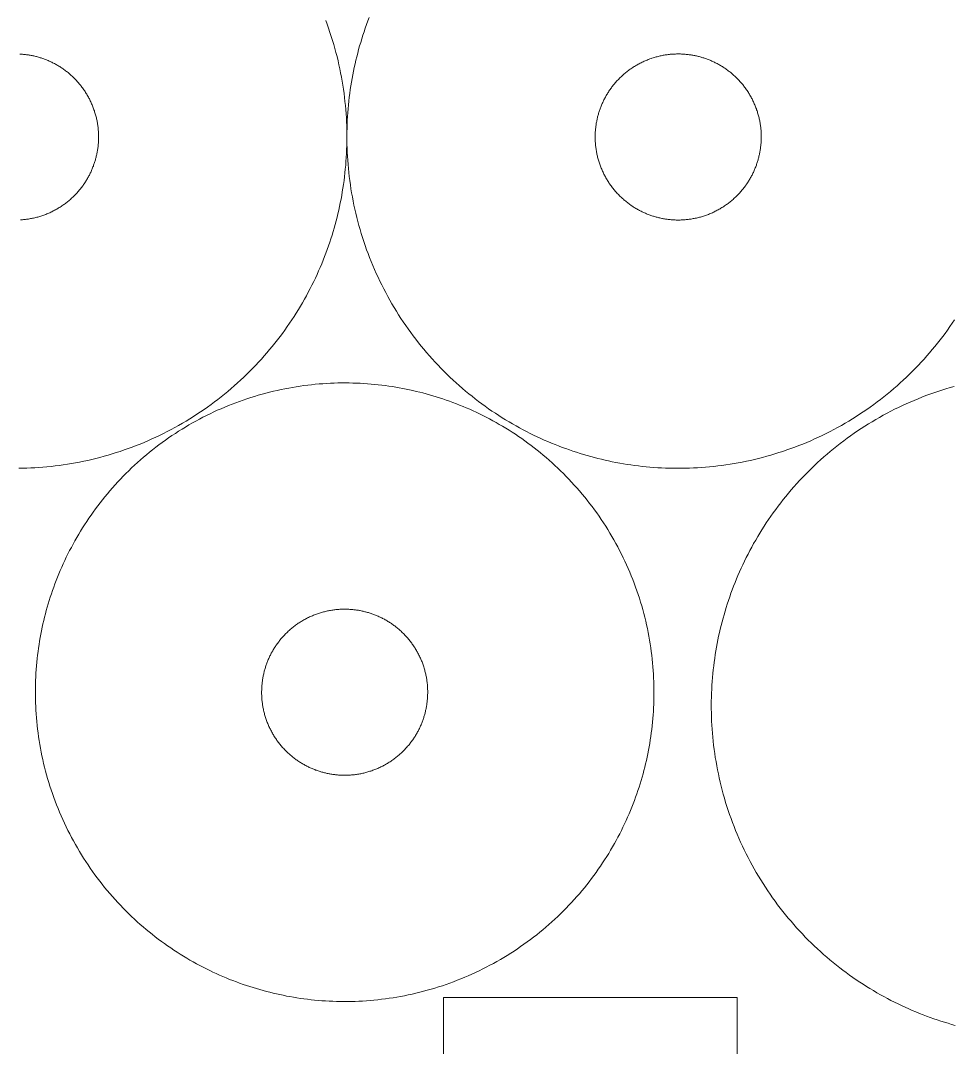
# Model space of a CAD drawing. Header units: inches. Extents: x -487 to 78, y 105 to 340.
# Drawn here: x -7.3 to 41.9, y 243 to 297.2 of the extents above; entities that cross this region are included whole.
import ezdxf

# ---------------------------------------------------------------- set-up
doc = ezdxf.new("R2010")
doc.units = ezdxf.units.IN
doc.header["$MEASUREMENT"] = 0
doc.layers.add('Capa 1', color=7, linetype='Continuous')

msp = doc.modelspace()

# ---------------------------------------------------------------- linework, layer by layer
at = {"layer": 'Capa 1', "color": 28, "lineweight": 9, "true_color": 0x11100b}
for points in [[(-7.409, 273.542), (-7.199, 273.546), (-6.988, 273.551), (-6.775, 273.56), (-6.562, 273.571), (-6.349, 273.585), (-6.136, 273.601), (-5.923, 273.62), (-5.707, 273.642), (-5.491, 273.666), (-5.278, 273.694), (-5.062, 273.723), (-4.846, 273.756), (-4.631, 273.792), (-4.418, 273.83), (-4.202, 273.871), (-3.986, 273.915), (-3.77, 273.961), (-3.554, 274.011), (-3.341, 274.063), (-3.125, 274.118), (-2.912, 274.176), (-2.696, 274.237), (-2.483, 274.3), (-2.27, 274.367), (-2.06, 274.436), (-1.847, 274.508), (-1.636, 274.583), (-1.426, 274.66), (-1.216, 274.741), (-1.008, 274.824), (-0.798, 274.91), (-0.593, 274.999), (-0.385, 275.09), (-0.18, 275.184), (0.022, 275.281), (0.227, 275.381), (0.426, 275.483), (0.628, 275.588), (0.825, 275.695), (1.024, 275.805), (1.221, 275.918), (1.415, 276.033), (1.609, 276.151), (1.8, 276.271), (1.989, 276.394), (2.177, 276.519), (2.366, 276.646), (2.549, 276.776), (2.732, 276.908), (2.915, 277.042), (3.095, 277.179), (3.273, 277.317), (3.448, 277.458), (3.62, 277.602), (3.792, 277.747), (3.961, 277.894), (4.131, 278.043), (4.295, 278.194), (4.458, 278.347), (4.62, 278.502), (4.778, 278.659), (4.934, 278.817), (5.09, 278.977), (5.24, 279.139), (5.39, 279.302), (5.538, 279.467), (5.682, 279.634), (5.824, 279.802), (5.964, 279.972), (6.103, 280.142), (6.237, 280.314), (6.371, 280.488), (6.499, 280.662), (6.628, 280.838), (6.753, 281.015), (6.876, 281.193), (6.996, 281.372), (7.114, 281.552), (7.229, 281.733), (7.341, 281.914), (7.45, 282.097), (7.556, 282.28), (7.663, 282.464), (7.764, 282.649), (7.865, 282.834), (7.961, 283.02), (8.056, 283.206), (8.147, 283.393), (8.237, 283.58), (8.324, 283.768), (8.409, 283.956), (8.491, 284.144), (8.57, 284.332), (8.646, 284.521), (8.72, 284.709), (8.791, 284.898), (8.862, 285.087), (8.928, 285.276), (8.993, 285.465), (9.056, 285.654), (9.114, 285.842), (9.171, 286.031), (9.228, 286.219), (9.28, 286.407), (9.329, 286.595), (9.379, 286.783), (9.425, 286.971), (9.469, 287.16), (9.51, 287.351), (9.551, 287.543), (9.589, 287.736), (9.625, 287.931), (9.657, 288.127), (9.69, 288.324), (9.72, 288.522), (9.748, 288.721), (9.772, 288.921), (9.797, 289.123), (9.816, 289.325), (9.835, 289.529), (9.851, 289.734), (9.865, 289.939), (9.879, 290.145), (9.887, 290.352), (9.892, 290.561), (9.898, 290.769), (9.9, 290.979), (9.898, 291.19), (9.895, 291.401), (9.889, 291.612), (9.881, 291.824), (9.87, 292.037), (9.857, 292.25), (9.84, 292.464), (9.821, 292.678), (9.799, 292.892), (9.775, 293.107), (9.748, 293.322), (9.717, 293.537), (9.685, 293.752), (9.649, 293.968), (9.611, 294.183), (9.57, 294.399), (9.526, 294.614), (9.48, 294.829), (9.431, 295.044), (9.379, 295.259), (9.321, 295.474), (9.264, 295.688), (9.204, 295.902), (9.141, 296.115), (9.073, 296.328), (9.004, 296.541), (8.933, 296.753), (8.857, 296.964), (8.78, 297.174)], [(11.078, 297.33), (11.007, 297.142), (10.936, 296.953), (10.87, 296.764), (10.805, 296.575), (10.745, 296.386), (10.684, 296.198), (10.627, 296.009), (10.572, 295.821), (10.518, 295.633), (10.469, 295.445), (10.42, 295.257), (10.376, 295.07), (10.332, 294.88), (10.288, 294.689), (10.247, 294.497), (10.212, 294.304), (10.174, 294.11), (10.141, 293.914), (10.108, 293.717), (10.078, 293.519), (10.051, 293.319), (10.026, 293.119), (10.001, 292.917), (9.982, 292.715), (9.963, 292.511), (9.947, 292.307), (9.933, 292.101), (9.922, 291.895), (9.911, 291.687), (9.906, 291.479), (9.9, 291.27), (9.9, 291.061), (9.9, 290.851), (9.903, 290.64), (9.909, 290.428), (9.917, 290.216), (9.928, 290.003), (9.941, 289.79), (9.958, 289.576), (9.977, 289.362), (9.999, 289.148), (10.023, 288.933), (10.051, 288.718), (10.081, 288.503), (10.114, 288.288), (10.149, 288.072), (10.187, 287.857), (10.228, 287.641), (10.272, 287.426), (10.318, 287.211), (10.368, 286.996), (10.422, 286.781), (10.477, 286.566), (10.534, 286.352), (10.594, 286.138), (10.657, 285.925), (10.726, 285.712), (10.794, 285.499), (10.865, 285.288), (10.941, 285.076), (11.018, 284.866), (11.1, 284.657), (11.182, 284.447), (11.269, 284.24), (11.357, 284.033), (11.449, 283.827), (11.542, 283.622), (11.638, 283.418), (11.739, 283.215), (11.84, 283.014), (11.947, 282.813), (12.053, 282.614), (12.162, 282.417), (12.277, 282.22), (12.392, 282.026), (12.509, 281.833), (12.63, 281.641), (12.753, 281.451), (12.875, 281.262), (13.004, 281.075), (13.135, 280.891), (13.266, 280.707), (13.4, 280.526), (13.537, 280.347), (13.676, 280.169), (13.815, 279.993), (13.96, 279.82), (14.105, 279.648), (14.252, 279.478), (14.4, 279.311), (14.553, 279.146), (14.706, 278.982), (14.859, 278.821), (15.017, 278.663), (15.176, 278.506), (15.334, 278.352), (15.498, 278.2), (15.659, 278.05), (15.826, 277.904), (15.993, 277.758), (16.159, 277.616), (16.329, 277.476), (16.501, 277.339), (16.673, 277.204), (16.845, 277.071), (17.02, 276.941), (17.197, 276.813), (17.372, 276.688), (17.55, 276.565), (17.73, 276.445), (17.91, 276.328), (18.091, 276.213), (18.274, 276.1), (18.454, 275.991), (18.637, 275.883), (18.823, 275.778), (19.006, 275.676), (19.192, 275.577), (19.378, 275.48), (19.563, 275.385), (19.752, 275.293), (19.937, 275.204), (20.126, 275.117), (20.314, 275.033), (20.503, 274.95), (20.691, 274.871), (20.88, 274.795), (21.068, 274.72), (21.257, 274.648), (21.446, 274.579), (21.634, 274.512), (21.822, 274.448), (22.011, 274.386), (22.2, 274.326), (22.388, 274.268), (22.577, 274.213), (22.765, 274.161), (22.954, 274.111), (23.139, 274.063), (23.328, 274.017), (23.519, 273.973), (23.707, 273.931), (23.901, 273.891), (24.093, 273.853), (24.289, 273.817), (24.483, 273.782), (24.68, 273.75), (24.879, 273.721), (25.079, 273.693), (25.278, 273.668), (25.481, 273.644), (25.683, 273.624), (25.888, 273.605), (26.093, 273.589), (26.297, 273.575), (26.502, 273.563), (26.71, 273.554), (26.917, 273.547), (27.128, 273.543), (27.338, 273.541), (27.549, 273.542), (27.759, 273.546), (27.969, 273.551), (28.182, 273.56), (28.395, 273.571), (28.609, 273.585), (28.822, 273.601), (29.035, 273.62), (29.251, 273.642), (29.466, 273.666), (29.68, 273.694), (29.895, 273.723), (30.111, 273.756), (30.327, 273.792), (30.54, 273.83), (30.756, 273.871), (30.972, 273.915), (31.187, 273.961), (31.403, 274.011), (31.616, 274.063), (31.832, 274.118), (32.045, 274.176), (32.261, 274.237), (32.474, 274.3), (32.687, 274.367), (32.898, 274.436), (33.111, 274.508), (33.321, 274.583), (33.531, 274.66), (33.742, 274.741), (33.949, 274.824), (34.16, 274.91), (34.365, 274.999), (34.572, 275.09), (34.777, 275.184), (34.979, 275.281), (35.184, 275.381), (35.384, 275.483), (35.586, 275.588), (35.783, 275.695), (35.982, 275.805), (36.179, 275.918), (36.373, 276.033), (36.567, 276.151), (36.758, 276.271), (36.946, 276.394), (37.135, 276.519), (37.323, 276.646), (37.506, 276.776), (37.689, 276.908), (37.872, 277.042), (38.053, 277.179), (38.23, 277.317), (38.405, 277.458), (38.577, 277.602), (38.749, 277.747), (38.919, 277.894), (39.088, 278.043), (39.252, 278.194), (39.416, 278.347), (39.577, 278.502), (39.736, 278.659), (39.891, 278.817), (40.047, 278.977), (40.197, 279.139), (40.348, 279.302), (40.495, 279.467), (40.64, 279.634), (40.782, 279.802), (40.921, 279.972), (41.061, 280.142), (41.195, 280.314), (41.328, 280.488), (41.457, 280.662), (41.585, 280.838), (41.711, 281.015), (41.834, 281.193), (41.954, 281.372)], [(-7.36, 295.395), (-7.308, 295.392), (-7.256, 295.389), (-7.207, 295.385), (-7.155, 295.38), (-7.103, 295.375), (-7.054, 295.369), (-7.002, 295.363), (-6.953, 295.356), (-6.904, 295.348), (-6.854, 295.34), (-6.805, 295.332), (-6.756, 295.323), (-6.707, 295.313), (-6.661, 295.303), (-6.611, 295.293), (-6.565, 295.282), (-6.518, 295.27)], [(-6.518, 295.27), (-6.469, 295.258), (-6.423, 295.245), (-6.376, 295.232), (-6.33, 295.218), (-6.281, 295.204), (-6.234, 295.189), (-6.188, 295.174), (-6.139, 295.157), (-6.092, 295.141), (-6.046, 295.123), (-5.996, 295.105), (-5.95, 295.087), (-5.904, 295.067), (-5.857, 295.047), (-5.808, 295.027), (-5.762, 295.006), (-5.715, 294.984), (-5.669, 294.961), (-5.622, 294.939), (-5.573, 294.915), (-5.527, 294.891), (-5.48, 294.866), (-5.436, 294.84), (-5.39, 294.814), (-5.344, 294.787), (-5.297, 294.759), (-5.251, 294.731), (-5.207, 294.702), (-5.161, 294.673), (-5.117, 294.643), (-5.073, 294.612), (-5.027, 294.581), (-4.983, 294.549), (-4.939, 294.516), (-4.896, 294.483), (-4.852, 294.449), (-4.811, 294.415), (-4.767, 294.379), (-4.726, 294.344), (-4.685, 294.308), (-4.641, 294.271), (-4.601, 294.233), (-4.562, 294.195), (-4.521, 294.156), (-4.48, 294.117), (-4.442, 294.077), (-4.404, 294.037), (-4.366, 293.996), (-4.327, 293.955), (-4.289, 293.913), (-4.254, 293.87), (-4.215, 293.827), (-4.18, 293.784), (-4.144, 293.74), (-4.112, 293.695), (-4.076, 293.65), (-4.043, 293.605), (-4.01, 293.559), (-3.978, 293.513), (-3.945, 293.466), (-3.915, 293.418), (-3.882, 293.371), (-3.852, 293.323), (-3.822, 293.274), (-3.795, 293.225), (-3.767, 293.176), (-3.737, 293.127), (-3.713, 293.077), (-3.685, 293.027), (-3.661, 292.976), (-3.636, 292.925), (-3.612, 292.874), (-3.587, 292.823), (-3.565, 292.771), (-3.541, 292.719), (-3.521, 292.667), (-3.5, 292.615), (-3.481, 292.562), (-3.459, 292.51), (-3.442, 292.457), (-3.423, 292.404), (-3.407, 292.35), (-3.39, 292.297), (-3.374, 292.244), (-3.358, 292.19), (-3.344, 292.136), (-3.33, 292.082), (-3.317, 292.029), (-3.303, 291.975), (-3.292, 291.921), (-3.281, 291.867), (-3.27, 291.813), (-3.262, 291.759), (-3.254, 291.705), (-3.246, 291.651), (-3.237, 291.597), (-3.229, 291.543), (-3.224, 291.489), (-3.218, 291.435), (-3.213, 291.382), (-3.21, 291.328), (-3.207, 291.275), (-3.205, 291.222), (-3.202, 291.169), (-3.199, 291.115), (-3.199, 291.063), (-3.199, 291.01), (-3.199, 290.957), (-3.199, 290.905), (-3.202, 290.853), (-3.205, 290.801), (-3.207, 290.749), (-3.21, 290.698), (-3.215, 290.646), (-3.218, 290.595), (-3.224, 290.545), (-3.229, 290.494), (-3.237, 290.444), (-3.243, 290.394), (-3.251, 290.344), (-3.259, 290.295), (-3.267, 290.246), (-3.276, 290.197), (-3.286, 290.148), (-3.297, 290.1), (-3.306, 290.053), (-3.319, 290.005), (-3.33, 289.958), (-3.341, 289.911), (-3.355, 289.864), (-3.368, 289.817), (-3.382, 289.77), (-3.396, 289.722), (-3.409, 289.675), (-3.426, 289.628), (-3.442, 289.581), (-3.459, 289.533), (-3.475, 289.486), (-3.494, 289.438), (-3.513, 289.391), (-3.532, 289.344), (-3.552, 289.297), (-3.573, 289.249), (-3.592, 289.202), (-3.614, 289.155), (-3.639, 289.108), (-3.661, 289.062), (-3.685, 289.015), (-3.71, 288.968), (-3.735, 288.922), (-3.759, 288.876), (-3.786, 288.829), (-3.814, 288.784), (-3.841, 288.738), (-3.868, 288.692), (-3.898, 288.647), (-3.926, 288.602), (-3.956, 288.557), (-3.989, 288.513), (-4.019, 288.468), (-4.051, 288.424), (-4.084, 288.38), (-4.117, 288.337), (-4.15, 288.294), (-4.185, 288.251), (-4.221, 288.209), (-4.256, 288.167), (-4.292, 288.125), (-4.33, 288.083), (-4.366, 288.042), (-4.404, 288.002), (-4.442, 287.962), (-4.483, 287.922), (-4.521, 287.883), (-4.562, 287.844), (-4.603, 287.806), (-4.644, 287.768), (-4.688, 287.73), (-4.729, 287.693), (-4.773, 287.657), (-4.816, 287.621), (-4.86, 287.586), (-4.904, 287.551), (-4.95, 287.517), (-4.994, 287.483), (-5.04, 287.45), (-5.087, 287.417), (-5.133, 287.385), (-5.18, 287.354), (-5.229, 287.323), (-5.278, 287.293), (-5.325, 287.264), (-5.374, 287.235), (-5.423, 287.207), (-5.472, 287.179), (-5.521, 287.152), (-5.573, 287.126), (-5.622, 287.101), (-5.674, 287.075), (-5.726, 287.051), (-5.775, 287.027), (-5.827, 287.005), (-5.879, 286.982), (-5.931, 286.961), (-5.986, 286.94), (-6.038, 286.92), (-6.09, 286.9), (-6.141, 286.882), (-6.196, 286.864), (-6.248, 286.846), (-6.302, 286.83), (-6.357, 286.814), (-6.409, 286.799), (-6.464, 286.784), (-6.516, 286.77), (-6.57, 286.757), (-6.625, 286.745), (-6.68, 286.733), (-6.731, 286.722), (-6.786, 286.712), (-6.841, 286.702), (-6.895, 286.693), (-6.947, 286.685), (-7.002, 286.678), (-7.057, 286.671), (-7.111, 286.664), (-7.163, 286.659), (-7.218, 286.654), (-7.272, 286.65), (-7.324, 286.647)], [(28.439, 295.27), (28.488, 295.258), (28.535, 295.245), (28.581, 295.232), (28.628, 295.218), (28.677, 295.204), (28.723, 295.189), (28.77, 295.174), (28.819, 295.157), (28.865, 295.141), (28.912, 295.123), (28.958, 295.105), (29.007, 295.087), (29.054, 295.067), (29.1, 295.047), (29.149, 295.027), (29.196, 295.006), (29.242, 294.984), (29.289, 294.961), (29.335, 294.939), (29.382, 294.915), (29.431, 294.891), (29.477, 294.866), (29.521, 294.84), (29.567, 294.814), (29.614, 294.787), (29.66, 294.759), (29.707, 294.731), (29.751, 294.702), (29.797, 294.673), (29.841, 294.643), (29.884, 294.612), (29.931, 294.581), (29.974, 294.549), (30.018, 294.516), (30.062, 294.483), (30.103, 294.449), (30.147, 294.415), (30.19, 294.379), (30.231, 294.344), (30.272, 294.308), (30.316, 294.271), (30.357, 294.233), (30.395, 294.195), (30.436, 294.156), (30.477, 294.117), (30.515, 294.077), (30.554, 294.037), (30.592, 293.996), (30.63, 293.955), (30.668, 293.913), (30.704, 293.87), (30.742, 293.827), (30.778, 293.784), (30.813, 293.74), (30.846, 293.695), (30.882, 293.65), (30.914, 293.605), (30.947, 293.559), (30.98, 293.513), (31.013, 293.466), (31.043, 293.418), (31.076, 293.371), (31.106, 293.323), (31.133, 293.274), (31.163, 293.225), (31.19, 293.176), (31.218, 293.127), (31.245, 293.077), (31.272, 293.027), (31.297, 292.976), (31.321, 292.925), (31.346, 292.874), (31.37, 292.823), (31.392, 292.771), (31.414, 292.719), (31.436, 292.667), (31.458, 292.615), (31.477, 292.562), (31.499, 292.51), (31.515, 292.457), (31.535, 292.404), (31.551, 292.35), (31.567, 292.297), (31.584, 292.244), (31.6, 292.19), (31.614, 292.136), (31.627, 292.082), (31.641, 292.029), (31.655, 291.975), (31.666, 291.921), (31.676, 291.867), (31.687, 291.813), (31.696, 291.759), (31.704, 291.705), (31.712, 291.651), (31.72, 291.597), (31.728, 291.543), (31.734, 291.489), (31.739, 291.435), (31.745, 291.382), (31.748, 291.328), (31.75, 291.275), (31.753, 291.222), (31.756, 291.169), (31.758, 291.115), (31.758, 291.063), (31.758, 291.01), (31.758, 290.957), (31.758, 290.905), (31.756, 290.853), (31.753, 290.801), (31.75, 290.749), (31.748, 290.698), (31.742, 290.646), (31.739, 290.595), (31.734, 290.545), (31.726, 290.494), (31.72, 290.444), (31.715, 290.394), (31.707, 290.344), (31.698, 290.295), (31.69, 290.246), (31.682, 290.197), (31.671, 290.148), (31.66, 290.1), (31.649, 290.053), (31.638, 290.005), (31.627, 289.958), (31.616, 289.911), (31.603, 289.864), (31.589, 289.817), (31.575, 289.77), (31.562, 289.722), (31.548, 289.675), (31.532, 289.628), (31.515, 289.581), (31.499, 289.533), (31.482, 289.486), (31.463, 289.438), (31.444, 289.391), (31.425, 289.344), (31.406, 289.297), (31.384, 289.249), (31.365, 289.202), (31.343, 289.155), (31.319, 289.108), (31.297, 289.062), (31.272, 289.015), (31.248, 288.968), (31.223, 288.922), (31.198, 288.876), (31.171, 288.829), (31.144, 288.784), (31.116, 288.738), (31.089, 288.692), (31.059, 288.647), (31.032, 288.602), (31.002, 288.557), (30.969, 288.513), (30.939, 288.468), (30.906, 288.424), (30.873, 288.38), (30.841, 288.337), (30.808, 288.294), (30.772, 288.251), (30.737, 288.209), (30.701, 288.167), (30.666, 288.125), (30.627, 288.083), (30.592, 288.042), (30.554, 288.002), (30.515, 287.962), (30.475, 287.922), (30.436, 287.883), (30.395, 287.844), (30.354, 287.806), (30.313, 287.768), (30.27, 287.73), (30.229, 287.693), (30.185, 287.657), (30.141, 287.621), (30.097, 287.586), (30.054, 287.551), (30.007, 287.517), (29.964, 287.483), (29.917, 287.45), (29.871, 287.417), (29.824, 287.385), (29.775, 287.354), (29.729, 287.323), (29.68, 287.293), (29.633, 287.264), (29.584, 287.235), (29.535, 287.207), (29.486, 287.179), (29.434, 287.152), (29.384, 287.126), (29.335, 287.101), (29.283, 287.075), (29.231, 287.051), (29.182, 287.027), (29.13, 287.005), (29.078, 286.982), (29.027, 286.961), (28.972, 286.94), (28.92, 286.92), (28.868, 286.9), (28.813, 286.882), (28.762, 286.864), (28.71, 286.846), (28.655, 286.83), (28.6, 286.814), (28.548, 286.799), (28.494, 286.784), (28.439, 286.77), (28.387, 286.757), (28.333, 286.745), (28.278, 286.733), (28.226, 286.722), (28.171, 286.712), (28.117, 286.702), (28.062, 286.693), (28.008, 286.685), (27.956, 286.678), (27.901, 286.671), (27.846, 286.664), (27.794, 286.659), (27.74, 286.654), (27.685, 286.65), (27.633, 286.647), (27.579, 286.644), (27.527, 286.642), (27.472, 286.64), (27.42, 286.64), (27.368, 286.639), (27.316, 286.64), (27.262, 286.641), (27.21, 286.643), (27.158, 286.645), (27.106, 286.648), (27.057, 286.651), (27.005, 286.655), (26.953, 286.66), (26.901, 286.665), (26.852, 286.671), (26.803, 286.677), (26.751, 286.684), (26.702, 286.692), (26.653, 286.7), (26.603, 286.708), (26.554, 286.717), (26.508, 286.727), (26.459, 286.737), (26.409, 286.748), (26.363, 286.758), (26.316, 286.77), (26.27, 286.782), (26.221, 286.795), (26.174, 286.808), (26.128, 286.822), (26.081, 286.836), (26.032, 286.851), (25.986, 286.866), (25.939, 286.883), (25.89, 286.899), (25.844, 286.917), (25.798, 286.935), (25.748, 286.954), (25.702, 286.973), (25.655, 286.993), (25.606, 287.013), (25.56, 287.034), (25.513, 287.056), (25.467, 287.078), (25.42, 287.102), (25.374, 287.125), (25.328, 287.149), (25.281, 287.174), (25.235, 287.2), (25.188, 287.226), (25.142, 287.253), (25.095, 287.281), (25.052, 287.309), (25.005, 287.338), (24.959, 287.367), (24.915, 287.397), (24.871, 287.428), (24.825, 287.459), (24.781, 287.491), (24.738, 287.524), (24.694, 287.557), (24.653, 287.591), (24.609, 287.626), (24.565, 287.661), (24.524, 287.696), (24.483, 287.733), (24.442, 287.77), (24.401, 287.807), (24.36, 287.845), (24.319, 287.884), (24.281, 287.923), (24.24, 287.963), (24.202, 288.003), (24.164, 288.044), (24.126, 288.085), (24.087, 288.127), (24.052, 288.17), (24.016, 288.213), (23.978, 288.256), (23.943, 288.3), (23.91, 288.345), (23.874, 288.39), (23.841, 288.435), (23.809, 288.481), (23.776, 288.528), (23.743, 288.574), (23.713, 288.622), (23.68, 288.669), (23.65, 288.717), (23.623, 288.766), (23.593, 288.814), (23.565, 288.864), (23.538, 288.913), (23.511, 288.963), (23.484, 289.013), (23.459, 289.064), (23.434, 289.115), (23.41, 289.166), (23.385, 289.217), (23.363, 289.269), (23.341, 289.321), (23.32, 289.373), (23.298, 289.425), (23.279, 289.478), (23.26, 289.53), (23.24, 289.583), (23.221, 289.637), (23.205, 289.689), (23.188, 289.743), (23.172, 289.796), (23.156, 289.85), (23.142, 289.904), (23.128, 289.957), (23.115, 290.011), (23.104, 290.065), (23.09, 290.119), (23.079, 290.173), (23.071, 290.227), (23.06, 290.281), (23.052, 290.335), (23.044, 290.389), (23.035, 290.443), (23.03, 290.497), (23.022, 290.551), (23.016, 290.604), (23.014, 290.658), (23.008, 290.712), (23.005, 290.765), (23.003, 290.818), (23, 290.872), (22.997, 290.925), (22.997, 290.978), (22.997, 291.03), (22.997, 291.083), (23, 291.135), (23, 291.187), (23.003, 291.239), (23.005, 291.291), (23.008, 291.343), (23.014, 291.394), (23.019, 291.445), (23.025, 291.496), (23.03, 291.546), (23.035, 291.596), (23.044, 291.646), (23.049, 291.696), (23.057, 291.745), (23.066, 291.794), (23.076, 291.843), (23.085, 291.891), (23.096, 291.94), (23.106, 291.987), (23.117, 292.035), (23.128, 292.082), (23.139, 292.129), (23.153, 292.176), (23.167, 292.223), (23.18, 292.27), (23.194, 292.318), (23.208, 292.365), (23.224, 292.412), (23.24, 292.46), (23.257, 292.507), (23.276, 292.554), (23.292, 292.602), (23.311, 292.649), (23.331, 292.696), (23.35, 292.744), (23.371, 292.79), (23.393, 292.838), (23.415, 292.885), (23.437, 292.932), (23.459, 292.978), (23.484, 293.025), (23.508, 293.072), (23.533, 293.118), (23.557, 293.165), (23.584, 293.21), (23.612, 293.256), (23.639, 293.302), (23.667, 293.348), (23.697, 293.393), (23.724, 293.438), (23.754, 293.483), (23.787, 293.528), (23.817, 293.572), (23.85, 293.616), (23.882, 293.66), (23.915, 293.703), (23.948, 293.746), (23.983, 293.789), (24.019, 293.832), (24.054, 293.874), (24.09, 293.916), (24.128, 293.957), (24.164, 293.998), (24.202, 294.038), (24.243, 294.078), (24.281, 294.118), (24.319, 294.157), (24.36, 294.196), (24.401, 294.235), (24.442, 294.272), (24.486, 294.31), (24.527, 294.347), (24.571, 294.383), (24.615, 294.419), (24.658, 294.454), (24.702, 294.489), (24.748, 294.523), (24.792, 294.557), (24.839, 294.59), (24.885, 294.623), (24.931, 294.654), (24.981, 294.686), (25.027, 294.717), (25.076, 294.747), (25.123, 294.776), (25.172, 294.805), (25.221, 294.833), (25.27, 294.861), (25.322, 294.888), (25.371, 294.914), (25.423, 294.94), (25.472, 294.965), (25.524, 294.989), (25.576, 295.012), (25.628, 295.035), (25.68, 295.058), (25.732, 295.079), (25.784, 295.1), (25.836, 295.12), (25.888, 295.14), (25.942, 295.159), (25.994, 295.177), (26.049, 295.194), (26.101, 295.21), (26.155, 295.226), (26.207, 295.242), (26.262, 295.256), (26.316, 295.27), (26.368, 295.283), (26.423, 295.295), (26.478, 295.307), (26.532, 295.318), (26.584, 295.328), (26.639, 295.338), (26.694, 295.347), (26.748, 295.355), (26.8, 295.363), (26.855, 295.369), (26.909, 295.375), (26.961, 295.381), (27.016, 295.386), (27.07, 295.39), (27.122, 295.393), (27.177, 295.396), (27.229, 295.398), (27.284, 295.4), (27.336, 295.401), (27.387, 295.401), (27.442, 295.4), (27.494, 295.399), (27.546, 295.398), (27.598, 295.395), (27.65, 295.392), (27.702, 295.389), (27.751, 295.385), (27.803, 295.38), (27.855, 295.375), (27.904, 295.369), (27.953, 295.363), (28.005, 295.356), (28.054, 295.348), (28.103, 295.34), (28.152, 295.332), (28.202, 295.323), (28.251, 295.313), (28.297, 295.303), (28.346, 295.293), (28.393, 295.282), (28.439, 295.27)], [(13.739, 277.56), (13.561, 277.602), (13.386, 277.644), (13.206, 277.683), (13.028, 277.721), (12.848, 277.756), (12.665, 277.79), (12.482, 277.821), (12.299, 277.851), (12.113, 277.879), (11.927, 277.905), (11.742, 277.928), (11.553, 277.95), (11.365, 277.97), (11.173, 277.987), (10.982, 278.002), (10.791, 278.015), (10.597, 278.026), (10.406, 278.035), (10.209, 278.041), (10.015, 278.045), (9.818, 278.046), (9.625, 278.046), (9.428, 278.043), (9.228, 278.037), (9.032, 278.029), (8.832, 278.019), (8.633, 278.006), (8.433, 277.991), (8.234, 277.973), (8.034, 277.953), (7.832, 277.93), (7.633, 277.904), (7.431, 277.876), (7.231, 277.846), (7.029, 277.813), (6.83, 277.777), (6.628, 277.739), (6.425, 277.698), (6.226, 277.654), (6.024, 277.608), (5.824, 277.559), (5.625, 277.508), (5.423, 277.454), (5.223, 277.397), (5.024, 277.338), (4.827, 277.276), (4.628, 277.211), (4.431, 277.144), (4.232, 277.074), (4.038, 277.002), (3.841, 276.927), (3.647, 276.849), (3.453, 276.769), (3.259, 276.686), (3.065, 276.601), (2.874, 276.513), (2.685, 276.422), (2.494, 276.329), (2.308, 276.234), (2.12, 276.136), (1.934, 276.036), (1.751, 275.933), (1.568, 275.828), (1.385, 275.72), (1.205, 275.611), (1.024, 275.498), (0.85, 275.384), (0.672, 275.267), (0.497, 275.148), (0.325, 275.027), (0.153, 274.904), (-0.014, 274.778), (-0.183, 274.651), (-0.35, 274.521), (-0.514, 274.39), (-0.675, 274.256), (-0.836, 274.121), (-0.992, 273.983), (-1.15, 273.844), (-1.303, 273.703), (-1.456, 273.56), (-1.606, 273.416), (-1.754, 273.269), (-1.901, 273.121), (-2.043, 272.972), (-2.186, 272.821), (-2.325, 272.668), (-2.464, 272.514), (-2.598, 272.359), (-2.732, 272.202), (-2.863, 272.044), (-2.991, 271.884), (-3.117, 271.723), (-3.24, 271.562), (-3.363, 271.398), (-3.481, 271.235), (-3.598, 271.069), (-3.713, 270.903), (-3.825, 270.736), (-3.934, 270.568), (-4.041, 270.399), (-4.147, 270.23), (-4.248, 270.059), (-4.349, 269.888), (-4.448, 269.717), (-4.543, 269.544), (-4.636, 269.371), (-4.726, 269.198), (-4.814, 269.024), (-4.901, 268.85), (-4.983, 268.675), (-5.065, 268.5), (-5.144, 268.324), (-5.221, 268.149), (-5.295, 267.973), (-5.366, 267.797), (-5.434, 267.62), (-5.502, 267.444), (-5.568, 267.268), (-5.63, 267.092), (-5.691, 266.915), (-5.748, 266.739), (-5.803, 266.563), (-5.857, 266.387), (-5.909, 266.211), (-5.958, 266.035), (-6.005, 265.86), (-6.048, 265.685), (-6.092, 265.51), (-6.133, 265.333), (-6.171, 265.155), (-6.21, 264.976), (-6.245, 264.795), (-6.278, 264.614), (-6.311, 264.43), (-6.341, 264.247), (-6.368, 264.062), (-6.393, 263.876), (-6.417, 263.689), (-6.439, 263.501), (-6.458, 263.312), (-6.475, 263.121), (-6.491, 262.93), (-6.505, 262.739), (-6.516, 262.546), (-6.524, 262.352), (-6.529, 262.158), (-6.535, 261.963), (-6.535, 261.767), (-6.535, 261.571), (-6.532, 261.374), (-6.527, 261.176), (-6.518, 260.979), (-6.507, 260.78), (-6.494, 260.581), (-6.48, 260.382), (-6.461, 260.182), (-6.442, 259.982), (-6.42, 259.781), (-6.393, 259.58), (-6.365, 259.38), (-6.335, 259.179), (-6.302, 258.978), (-6.267, 258.776), (-6.229, 258.575), (-6.188, 258.374), (-6.144, 258.173), (-6.098, 257.973), (-6.048, 257.772), (-5.996, 257.571), (-5.942, 257.372), (-5.887, 257.172), (-5.827, 256.973), (-5.764, 256.774), (-5.699, 256.575), (-5.633, 256.378), (-5.562, 256.181), (-5.491, 255.984), (-5.415, 255.789), (-5.338, 255.594), (-5.259, 255.4), (-5.174, 255.206), (-5.09, 255.014), (-5.002, 254.823), (-4.912, 254.632), (-4.819, 254.443), (-4.723, 254.255), (-4.625, 254.068), (-4.524, 253.882), (-4.423, 253.698), (-4.317, 253.515), (-4.21, 253.333), (-4.101, 253.152), (-3.989, 252.973), (-3.874, 252.796), (-3.757, 252.62), (-3.636, 252.446), (-3.516, 252.273), (-3.393, 252.102), (-3.267, 251.933), (-3.139, 251.765), (-3.011, 251.599), (-2.879, 251.435), (-2.746, 251.273), (-2.609, 251.113), (-2.472, 250.955), (-2.333, 250.799), (-2.191, 250.644), (-2.049, 250.492), (-1.904, 250.341), (-1.759, 250.193), (-1.609, 250.047), (-1.462, 249.903), (-1.309, 249.762), (-1.158, 249.622), (-1.003, 249.484), (-0.847, 249.349), (-0.691, 249.216), (-0.533, 249.086), (-0.374, 248.957), (-0.213, 248.831), (-0.052, 248.707), (0.112, 248.586), (0.276, 248.467), (0.442, 248.35), (0.607, 248.236), (0.776, 248.123), (0.942, 248.014), (1.112, 247.906), (1.281, 247.801), (1.451, 247.699), (1.623, 247.599), (1.795, 247.501), (1.967, 247.406), (2.139, 247.312), (2.314, 247.222), (2.486, 247.134), (2.661, 247.048), (2.836, 246.964), (3.011, 246.883), (3.188, 246.804), (3.363, 246.728), (3.538, 246.654), (3.715, 246.582), (3.89, 246.513), (4.068, 246.446), (4.243, 246.381), (4.42, 246.318), (4.595, 246.258), (4.773, 246.2), (4.947, 246.145), (5.125, 246.091), (5.3, 246.04), (5.475, 245.991), (5.65, 245.944), (5.827, 245.899), (6.002, 245.856), (6.179, 245.815), (6.357, 245.776), (6.535, 245.739), (6.715, 245.703), (6.898, 245.669), (7.081, 245.637), (7.264, 245.608), (7.45, 245.58), (7.636, 245.554), (7.821, 245.53), (8.01, 245.509), (8.198, 245.489), (8.39, 245.472), (8.581, 245.457), (8.772, 245.443), (8.966, 245.433), (9.157, 245.424), (9.354, 245.418), (9.548, 245.414), (9.745, 245.412), (9.939, 245.413), (10.138, 245.416), (10.335, 245.422), (10.531, 245.43), (10.731, 245.44), (10.93, 245.453), (11.13, 245.468), (11.329, 245.486), (11.529, 245.506), (11.731, 245.529), (11.93, 245.554), (12.132, 245.582), (12.332, 245.613), (12.534, 245.646), (12.733, 245.682), (12.936, 245.72), (13.138, 245.761), (13.337, 245.805), (13.539, 245.851), (13.739, 245.899), (13.938, 245.951), (14.14, 246.005), (14.34, 246.062), (14.539, 246.121), (14.736, 246.183), (14.935, 246.248), (15.132, 246.315), (15.331, 246.385), (15.525, 246.457), (15.722, 246.532), (15.916, 246.61), (16.113, 246.69), (16.304, 246.773), (16.498, 246.858), (16.689, 246.946), (16.878, 247.036), (17.069, 247.13), (17.255, 247.225), (17.443, 247.323), (17.629, 247.423), (17.812, 247.526), (17.995, 247.631), (18.178, 247.739), (18.358, 247.848), (18.539, 247.96), (18.716, 248.075), (18.891, 248.192), (19.066, 248.311), (19.238, 248.432), (19.41, 248.555), (19.58, 248.681), (19.746, 248.808), (19.913, 248.938), (20.077, 249.069), (20.238, 249.202), (20.399, 249.338), (20.558, 249.475), (20.713, 249.615), (20.866, 249.756), (21.019, 249.899), (21.17, 250.043), (21.317, 250.19), (21.465, 250.337), (21.607, 250.487), (21.749, 250.638), (21.888, 250.791), (22.027, 250.945), (22.161, 251.1), (22.295, 251.257), (22.426, 251.415), (22.555, 251.575), (22.68, 251.735), (22.803, 251.897), (22.926, 252.06), (23.044, 252.224), (23.161, 252.389), (23.276, 252.555), (23.388, 252.723), (23.497, 252.891), (23.604, 253.059), (23.71, 253.229), (23.811, 253.399), (23.912, 253.57), (24.011, 253.742), (24.106, 253.914), (24.199, 254.088), (24.289, 254.261), (24.377, 254.435), (24.464, 254.609), (24.546, 254.784), (24.628, 254.959), (24.707, 255.135), (24.784, 255.31), (24.858, 255.486), (24.929, 255.662), (24.997, 255.838), (25.065, 256.015), (25.131, 256.191), (25.194, 256.367), (25.254, 256.543), (25.311, 256.72), (25.366, 256.896), (25.42, 257.072), (25.472, 257.247), (25.522, 257.423), (25.568, 257.599), (25.612, 257.774), (25.655, 257.949), (25.696, 258.126), (25.735, 258.304), (25.773, 258.483), (25.808, 258.664), (25.841, 258.845), (25.874, 259.028), (25.904, 259.212), (25.931, 259.397), (25.956, 259.583), (25.981, 259.77), (26.002, 259.958), (26.021, 260.147), (26.041, 260.337), (26.054, 260.528), (26.068, 260.72), (26.079, 260.913), (26.087, 261.106), (26.093, 261.301), (26.098, 261.496), (26.098, 261.691), (26.098, 261.888), (26.095, 262.085), (26.09, 262.282), (26.081, 262.48), (26.071, 262.679), (26.057, 262.878), (26.043, 263.077), (26.024, 263.277), (26.005, 263.477), (25.983, 263.678), (25.956, 263.878), (25.928, 264.079), (25.898, 264.28), (25.866, 264.481), (25.83, 264.682), (25.792, 264.884), (25.751, 265.085), (25.707, 265.286), (25.661, 265.486), (25.612, 265.687), (25.56, 265.887), (25.505, 266.087), (25.45, 266.287), (25.39, 266.486), (25.328, 266.685), (25.265, 266.883), (25.196, 267.081), (25.125, 267.278), (25.054, 267.474), (24.978, 267.67), (24.901, 267.865), (24.822, 268.059), (24.738, 268.253), (24.653, 268.445), (24.565, 268.636), (24.475, 268.826), (24.382, 269.016), (24.287, 269.204), (24.188, 269.391), (24.087, 269.577), (23.986, 269.761), (23.88, 269.944), (23.773, 270.126), (23.664, 270.306), (23.552, 270.485), (23.437, 270.663), (23.32, 270.839), (23.199, 271.013), (23.079, 271.186), (22.956, 271.357), (22.831, 271.526), (22.702, 271.694), (22.574, 271.859), (22.443, 272.023), (22.309, 272.186), (22.172, 272.346), (22.036, 272.504), (21.896, 272.66), (21.754, 272.815), (21.612, 272.967), (21.467, 273.117), (21.323, 273.265), (21.172, 273.412), (21.025, 273.556), (20.872, 273.697), (20.722, 273.837), (20.566, 273.974), (20.41, 274.11), (20.254, 274.242), (20.096, 274.373), (19.937, 274.502), (19.776, 274.628), (19.615, 274.752), (19.451, 274.873), (19.287, 274.992), (19.121, 275.109), (18.957, 275.223), (18.787, 275.335), (18.621, 275.445), (18.451, 275.552), (18.282, 275.658), (18.113, 275.76), (17.94, 275.86), (17.768, 275.958), (17.596, 276.053), (17.424, 276.146), (17.249, 276.237), (17.077, 276.325), (16.902, 276.411), (16.727, 276.495), (16.553, 276.576), (16.378, 276.654), (16.2, 276.731), (16.025, 276.805), (15.848, 276.877), (15.673, 276.946), (15.495, 277.013), (15.32, 277.078), (15.143, 277.14), (14.968, 277.201), (14.791, 277.258), (14.616, 277.314), (14.438, 277.368), (14.263, 277.419), (14.088, 277.468), (13.914, 277.515), (13.739, 277.56)], [(41.932, 277.859), (41.716, 277.798), (41.503, 277.734), (41.29, 277.668), (41.08, 277.599), (40.867, 277.527), (40.656, 277.452), (40.446, 277.374), (40.236, 277.294), (40.028, 277.211), (39.82, 277.125), (39.613, 277.036), (39.405, 276.945), (39.2, 276.851), (38.998, 276.754), (38.793, 276.654), (38.594, 276.552), (38.392, 276.447), (38.195, 276.34), (37.995, 276.23), (37.799, 276.117), (37.605, 276.002), (37.411, 275.884), (37.22, 275.764), (37.031, 275.641), (36.843, 275.516), (36.654, 275.389), (36.471, 275.259), (36.288, 275.127), (36.105, 274.993), (35.925, 274.856), (35.747, 274.718), (35.572, 274.577), (35.4, 274.433), (35.228, 274.288), (35.059, 274.141), (34.889, 273.992), (34.725, 273.841), (34.561, 273.688), (34.4, 273.533), (34.242, 273.376), (34.086, 273.218), (33.93, 273.058), (33.78, 272.896), (33.63, 272.732), (33.482, 272.567), (33.337, 272.401), (33.195, 272.233), (33.056, 272.063), (32.917, 271.892), (32.783, 271.72), (32.649, 271.547), (32.521, 271.373), (32.392, 271.197), (32.267, 271.02), (32.144, 270.842), (32.023, 270.663), (31.906, 270.483), (31.791, 270.302), (31.679, 270.121), (31.57, 269.938), (31.463, 269.755), (31.357, 269.571), (31.256, 269.386), (31.157, 269.201), (31.059, 269.015), (30.963, 268.829), (30.873, 268.642), (30.783, 268.455), (30.696, 268.267), (30.611, 268.079), (30.529, 267.891), (30.45, 267.703), (30.373, 267.514), (30.3, 267.326), (30.229, 267.137), (30.158, 266.948), (30.092, 266.759), (30.026, 266.57), (29.964, 266.381), (29.906, 266.193), (29.849, 266.004), (29.794, 265.816), (29.74, 265.628), (29.69, 265.44), (29.641, 265.252), (29.598, 265.064), (29.551, 264.875), (29.51, 264.684), (29.469, 264.492), (29.431, 264.299), (29.395, 264.104), (29.363, 263.908), (29.33, 263.712), (29.3, 263.513), (29.272, 263.314), (29.248, 263.113), (29.223, 262.912), (29.204, 262.709), (29.185, 262.506), (29.169, 262.302), (29.155, 262.096), (29.144, 261.89), (29.133, 261.682), (29.128, 261.474), (29.122, 261.265), (29.119, 261.056), (29.122, 260.845), (29.125, 260.634), (29.13, 260.423), (29.138, 260.211), (29.149, 259.998), (29.163, 259.785), (29.18, 259.571), (29.199, 259.357), (29.221, 259.142), (29.245, 258.928), (29.272, 258.713), (29.302, 258.498), (29.335, 258.282), (29.371, 258.067), (29.409, 257.851), (29.45, 257.636), (29.494, 257.421), (29.54, 257.205), (29.589, 256.99), (29.644, 256.776), (29.699, 256.561), (29.756, 256.347), (29.816, 256.133), (29.879, 255.92), (29.947, 255.707), (30.015, 255.494), (30.087, 255.282), (30.163, 255.071), (30.24, 254.861), (30.321, 254.651), (30.403, 254.442), (30.491, 254.234), (30.578, 254.027), (30.668, 253.821), (30.764, 253.616), (30.86, 253.412), (30.961, 253.21), (31.062, 253.008), (31.168, 252.808), (31.275, 252.609), (31.384, 252.411), (31.496, 252.215), (31.614, 252.021), (31.731, 251.827), (31.851, 251.636), (31.974, 251.446), (32.097, 251.257), (32.226, 251.07), (32.354, 250.885), (32.488, 250.702), (32.622, 250.521), (32.758, 250.341), (32.898, 250.164), (33.037, 249.988), (33.182, 249.814), (33.327, 249.643), (33.474, 249.473), (33.622, 249.306), (33.775, 249.141), (33.928, 248.977), (34.081, 248.816), (34.239, 248.658), (34.397, 248.501), (34.556, 248.347), (34.72, 248.195), (34.881, 248.045), (35.048, 247.898), (35.214, 247.753), (35.381, 247.611), (35.55, 247.471), (35.723, 247.333), (35.895, 247.198), (36.067, 247.066), (36.241, 246.936), (36.416, 246.808), (36.594, 246.683), (36.772, 246.56), (36.952, 246.44), (37.132, 246.323), (37.312, 246.208), (37.493, 246.095), (37.676, 245.986), (37.859, 245.878), (38.045, 245.773), (38.228, 245.671), (38.413, 245.572), (38.599, 245.475), (38.785, 245.38), (38.973, 245.288), (39.159, 245.199), (39.348, 245.112), (39.536, 245.027), (39.722, 244.946), (39.91, 244.866), (40.099, 244.789), (40.29, 244.715), (40.479, 244.643), (40.667, 244.574), (40.856, 244.507), (41.044, 244.442), (41.233, 244.381), (41.421, 244.321), (41.61, 244.263), (41.798, 244.208), (41.987, 244.156)], [(10.843, 265.979), (10.889, 265.967), (10.939, 265.955), (10.985, 265.942), (11.031, 265.928), (11.081, 265.913), (11.127, 265.899), (11.173, 265.883), (11.22, 265.867), (11.269, 265.85), (11.316, 265.832), (11.362, 265.814), (11.411, 265.796), (11.458, 265.777), (11.504, 265.757), (11.553, 265.736), (11.6, 265.715), (11.646, 265.693), (11.693, 265.671), (11.739, 265.648), (11.786, 265.624), (11.835, 265.6), (11.881, 265.575), (11.925, 265.549), (11.971, 265.523), (12.018, 265.496), (12.064, 265.469), (12.11, 265.441), (12.154, 265.412), (12.201, 265.382), (12.244, 265.352), (12.288, 265.321), (12.335, 265.29), (12.378, 265.258), (12.422, 265.226), (12.466, 265.192), (12.507, 265.158), (12.55, 265.124), (12.594, 265.089), (12.635, 265.053), (12.676, 265.017), (12.717, 264.98), (12.758, 264.942), (12.799, 264.904), (12.84, 264.866), (12.881, 264.826), (12.919, 264.787), (12.958, 264.746), (12.996, 264.705), (13.034, 264.664), (13.072, 264.622), (13.108, 264.58), (13.146, 264.537), (13.181, 264.493), (13.217, 264.449), (13.25, 264.405), (13.285, 264.36), (13.318, 264.314), (13.351, 264.268), (13.384, 264.222), (13.416, 264.175), (13.446, 264.128), (13.479, 264.08), (13.509, 264.032), (13.537, 263.984), (13.567, 263.935), (13.594, 263.885), (13.621, 263.836), (13.649, 263.786), (13.676, 263.736), (13.701, 263.685), (13.725, 263.635), (13.75, 263.584), (13.774, 263.532), (13.796, 263.481), (13.818, 263.429), (13.84, 263.377), (13.862, 263.324), (13.881, 263.272), (13.9, 263.219), (13.919, 263.166), (13.938, 263.113), (13.954, 263.06), (13.971, 263.006), (13.987, 262.953), (14.004, 262.899), (14.017, 262.846), (14.031, 262.792), (14.045, 262.738), (14.056, 262.684), (14.069, 262.63), (14.08, 262.576), (14.091, 262.522), (14.099, 262.468), (14.108, 262.414), (14.116, 262.36), (14.124, 262.306), (14.132, 262.252), (14.138, 262.199), (14.143, 262.145), (14.149, 262.091), (14.151, 262.038), (14.154, 261.984), (14.157, 261.931), (14.159, 261.878), (14.162, 261.825), (14.162, 261.772), (14.162, 261.719), (14.162, 261.667), (14.159, 261.614), (14.159, 261.562), (14.157, 261.51), (14.154, 261.458), (14.151, 261.407), (14.146, 261.356), (14.14, 261.305), (14.138, 261.254), (14.13, 261.203), (14.124, 261.153), (14.119, 261.103), (14.11, 261.054), (14.102, 261.004), (14.094, 260.955), (14.083, 260.906), (14.075, 260.858), (14.064, 260.81), (14.053, 260.762), (14.042, 260.715), (14.031, 260.667), (14.02, 260.62), (14.007, 260.573), (13.993, 260.526), (13.979, 260.479), (13.965, 260.432), (13.952, 260.385), (13.935, 260.337), (13.919, 260.29), (13.903, 260.242), (13.884, 260.195), (13.867, 260.148), (13.848, 260.101), (13.829, 260.053), (13.81, 260.006), (13.788, 259.959), (13.766, 259.912), (13.747, 259.865), (13.722, 259.818), (13.701, 259.771), (13.676, 259.724), (13.651, 259.678), (13.627, 259.631), (13.602, 259.585), (13.575, 259.539), (13.548, 259.493), (13.52, 259.447), (13.493, 259.402), (13.463, 259.357), (13.436, 259.311), (13.405, 259.266), (13.373, 259.222), (13.343, 259.178), (13.31, 259.134), (13.277, 259.09), (13.244, 259.046), (13.211, 259.003), (13.176, 258.96), (13.141, 258.918), (13.105, 258.876), (13.069, 258.834), (13.031, 258.793), (12.996, 258.752), (12.958, 258.711), (12.919, 258.671), (12.878, 258.631), (12.84, 258.592), (12.799, 258.553), (12.758, 258.515), (12.717, 258.477), (12.673, 258.439), (12.632, 258.403), (12.589, 258.366), (12.545, 258.33), (12.501, 258.295), (12.458, 258.26), (12.411, 258.226), (12.367, 258.192), (12.321, 258.159), (12.275, 258.127), (12.228, 258.095), (12.179, 258.064), (12.132, 258.033), (12.083, 258.003), (12.037, 257.973), (11.988, 257.944), (11.938, 257.916), (11.889, 257.889), (11.837, 257.862), (11.788, 257.835), (11.739, 257.81), (11.687, 257.785), (11.635, 257.761), (11.583, 257.737), (11.534, 257.714), (11.482, 257.692), (11.427, 257.67), (11.376, 257.649), (11.324, 257.629), (11.272, 257.61), (11.217, 257.591), (11.165, 257.573), (11.113, 257.556), (11.059, 257.539), (11.004, 257.523), (10.952, 257.508), (10.898, 257.493), (10.843, 257.479), (10.791, 257.467), (10.736, 257.454), (10.682, 257.442), (10.627, 257.431), (10.575, 257.421), (10.521, 257.411), (10.466, 257.403), (10.411, 257.394), (10.359, 257.387), (10.305, 257.38), (10.25, 257.374), (10.198, 257.369), (10.144, 257.364), (10.089, 257.36), (10.037, 257.356), (9.982, 257.354), (9.931, 257.351), (9.876, 257.35), (9.824, 257.349), (9.772, 257.349), (9.72, 257.349), (9.665, 257.35), (9.614, 257.352), (9.562, 257.354), (9.51, 257.357), (9.458, 257.361), (9.409, 257.365), (9.357, 257.369), (9.305, 257.374), (9.256, 257.381), (9.206, 257.387), (9.155, 257.394), (9.105, 257.401), (9.056, 257.409), (9.007, 257.418), (8.958, 257.427), (8.911, 257.436), (8.862, 257.446), (8.813, 257.457), (8.767, 257.468), (8.72, 257.479), (8.674, 257.491), (8.625, 257.504), (8.578, 257.517), (8.532, 257.531), (8.485, 257.545), (8.436, 257.56), (8.39, 257.576), (8.343, 257.592), (8.294, 257.609), (8.248, 257.626), (8.201, 257.644), (8.152, 257.663), (8.106, 257.682), (8.059, 257.702), (8.01, 257.723), (7.963, 257.744), (7.917, 257.765), (7.871, 257.788), (7.824, 257.811), (7.778, 257.835), (7.731, 257.859), (7.685, 257.884), (7.638, 257.909), (7.592, 257.936), (7.545, 257.963), (7.499, 257.99), (7.453, 258.018), (7.409, 258.047), (7.362, 258.077), (7.319, 258.107), (7.275, 258.137), (7.229, 258.169), (7.185, 258.201), (7.141, 258.233), (7.098, 258.266), (7.056, 258.3), (7.013, 258.335), (6.969, 258.37), (6.928, 258.406), (6.887, 258.442), (6.846, 258.479), (6.805, 258.516), (6.764, 258.554), (6.723, 258.593), (6.682, 258.632), (6.644, 258.672), (6.606, 258.712), (6.568, 258.753), (6.529, 258.795), (6.491, 258.837), (6.455, 258.879), (6.417, 258.922), (6.382, 258.966), (6.346, 259.01), (6.313, 259.054), (6.278, 259.099), (6.245, 259.145), (6.212, 259.191), (6.179, 259.237), (6.147, 259.284), (6.117, 259.331), (6.084, 259.379), (6.054, 259.427), (6.027, 259.475), (5.996, 259.524), (5.969, 259.573), (5.942, 259.623), (5.915, 259.673), (5.887, 259.723), (5.863, 259.773), (5.838, 259.824), (5.813, 259.875), (5.789, 259.926), (5.767, 259.978), (5.745, 260.03), (5.723, 260.082), (5.701, 260.135), (5.682, 260.187), (5.663, 260.24), (5.644, 260.293), (5.625, 260.346), (5.609, 260.399), (5.592, 260.452), (5.576, 260.506), (5.559, 260.559), (5.546, 260.613), (5.532, 260.667), (5.518, 260.721), (5.507, 260.775), (5.494, 260.828), (5.483, 260.883), (5.472, 260.937), (5.464, 260.991), (5.456, 261.045), (5.447, 261.099), (5.439, 261.152), (5.431, 261.206), (5.426, 261.26), (5.42, 261.314), (5.415, 261.367), (5.412, 261.421), (5.409, 261.475), (5.406, 261.528), (5.404, 261.581), (5.401, 261.634), (5.401, 261.687), (5.401, 261.74), (5.401, 261.792), (5.404, 261.845), (5.404, 261.897), (5.406, 261.949), (5.409, 262), (5.412, 262.052), (5.417, 262.103), (5.423, 262.154), (5.426, 262.205), (5.434, 262.255), (5.439, 262.306), (5.445, 262.356), (5.453, 262.405), (5.461, 262.455), (5.469, 262.504), (5.48, 262.552), (5.488, 262.601), (5.499, 262.649), (5.51, 262.697), (5.521, 262.744), (5.532, 262.791), (5.543, 262.838), (5.557, 262.885), (5.57, 262.933), (5.584, 262.98), (5.598, 263.027), (5.611, 263.074), (5.628, 263.122), (5.644, 263.169), (5.66, 263.216), (5.68, 263.264), (5.696, 263.311), (5.715, 263.358), (5.734, 263.405), (5.753, 263.453), (5.775, 263.5), (5.797, 263.547), (5.819, 263.594), (5.841, 263.641), (5.863, 263.688), (5.887, 263.734), (5.912, 263.781), (5.936, 263.828), (5.961, 263.874), (5.988, 263.92), (6.016, 263.966), (6.043, 264.011), (6.07, 264.057), (6.1, 264.102), (6.128, 264.147), (6.158, 264.192), (6.19, 264.237), (6.221, 264.281), (6.253, 264.325), (6.286, 264.369), (6.319, 264.412), (6.352, 264.456), (6.387, 264.499), (6.423, 264.541), (6.458, 264.583), (6.494, 264.625), (6.532, 264.666), (6.568, 264.707), (6.606, 264.748), (6.644, 264.788), (6.685, 264.827), (6.723, 264.867), (6.764, 264.906), (6.805, 264.944), (6.846, 264.982), (6.89, 265.019), (6.931, 265.056), (6.975, 265.092), (7.018, 265.128), (7.062, 265.163), (7.106, 265.198), (7.152, 265.233), (7.196, 265.266), (7.242, 265.3), (7.289, 265.332), (7.335, 265.364), (7.384, 265.395), (7.431, 265.426), (7.48, 265.456), (7.527, 265.486), (7.576, 265.515), (7.625, 265.543), (7.674, 265.57), (7.726, 265.597), (7.775, 265.624), (7.824, 265.649), (7.876, 265.674), (7.928, 265.698), (7.98, 265.722), (8.032, 265.745), (8.081, 265.767), (8.136, 265.789), (8.188, 265.809), (8.239, 265.83), (8.291, 265.849), (8.346, 265.868), (8.398, 265.886), (8.453, 265.903), (8.504, 265.92), (8.559, 265.936), (8.611, 265.951), (8.666, 265.966), (8.72, 265.979), (8.772, 265.992), (8.827, 266.005), (8.882, 266.016), (8.936, 266.027), (8.988, 266.038), (9.043, 266.047), (9.097, 266.056), (9.152, 266.064), (9.204, 266.072), (9.258, 266.079), (9.313, 266.085), (9.365, 266.09), (9.42, 266.095), (9.474, 266.099), (9.526, 266.103), (9.581, 266.105), (9.633, 266.108), (9.687, 266.109), (9.739, 266.11), (9.791, 266.11), (9.843, 266.11), (9.898, 266.108), (9.95, 266.107), (10.001, 266.105), (10.053, 266.102), (10.105, 266.098), (10.154, 266.094), (10.206, 266.089), (10.258, 266.084), (10.308, 266.078), (10.357, 266.072), (10.409, 266.065), (10.458, 266.058), (10.507, 266.05), (10.556, 266.041), (10.605, 266.032), (10.654, 266.022), (10.701, 266.013), (10.75, 266.002), (10.797, 265.991), (10.843, 265.979)], [(41.574, 180.49), (30.491, 180.49), (30.491, 177.315), (15.004, 177.315), (15.004, 180.49), (6.059, 180.49), (6.059, 242.442), (15.004, 242.442), (15.004, 245.617), (30.491, 245.617), (30.491, 242.442), (41.574, 242.442)]]:
    msp.add_lwpolyline(points, dxfattribs=at)

doc.saveas('drawing.dxf')
